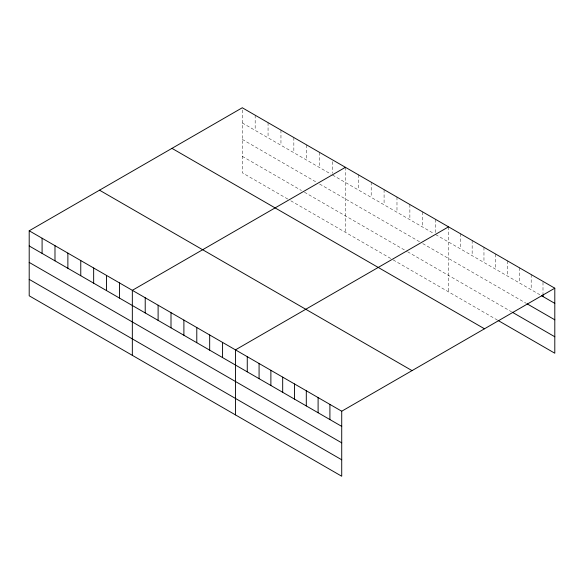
<?xml version="1.0" encoding="UTF-8"?>
<svg xmlns="http://www.w3.org/2000/svg" width="584" height="584" viewBox="0 0 584 584"><rect width="100%" height="100%" fill="white"/><g stroke="black" fill="none" stroke-linecap="round" stroke-linejoin="round"><path stroke-width="0.44" stroke-dasharray="2.92 2.19" d="M242.28 122.932L331.004 174.156M332.522 175.032L434.138 233.702M435.649 234.578L539.842 294.73M242.28 139.386L316.594 182.288M319.63 184.04L419.728 241.834M422.758 243.586L526.461 303.454M242.28 156.337L301.432 190.486M304.461 192.231L406.836 251.339M407.596 251.777L511.511 311.768M287.781 199.056L242.28 172.784L242.28 107.763M290.817 200.801L392.426 259.471M393.185 259.909L497.342 320.039M542.996 282.269L542.996 293.869M531.184 274.56L531.184 289.73M519.38 267.742L519.38 282.919M507.576 260.931L507.576 276.101M495.772 254.113L495.772 269.282M483.961 247.295L483.961 262.464M472.157 240.477L472.157 255.653M460.353 233.666L460.353 248.835M448.541 226.847L448.541 291.869M435.649 219.401L435.649 232.79M422.758 211.963L422.758 227.132M409.873 204.517L409.873 219.686M396.981 197.078L396.981 212.248M384.089 189.632L384.089 204.802M371.198 182.193L371.198 197.363M358.306 174.747L358.306 189.917M345.414 167.309L345.414 232.33M332.522 161.644L332.522 173.251M319.63 152.417L319.63 167.593M306.739 144.978L306.739 160.147M293.847 137.532L293.847 152.701M280.955 130.093L280.955 145.263M268.063 122.647L268.063 137.817M255.172 115.209L255.172 130.378"/><path stroke-width="0.88" d="M29.2 230.782L341.72 411.216L341.72 476.237L29.2 295.803L29.2 230.782L242.28 107.763L554.8 288.197L554.8 353.218L498.13 320.499M345.414 167.309L132.334 290.328L132.334 355.349M448.541 226.847L235.462 349.867L235.462 414.888M341.72 411.216L554.8 288.197M541.419 295.643L554.8 303.366M527.25 303.914L554.8 319.813M512.299 312.228L554.8 336.764M171.966 148.358L484.486 328.792M99.514 190.187L412.034 370.621M29.2 245.959L341.72 426.386M29.2 262.406L341.72 442.84M29.2 279.356L341.72 459.783M542.996 294.767L542.996 296.548M329.909 404.398L329.909 419.567M318.105 397.58L318.105 412.757M306.301 390.769L306.301 405.938M294.497 383.951L294.497 399.12M282.685 377.133L282.685 392.302M270.881 370.314L270.881 385.491M259.077 363.503L259.077 378.673M247.266 356.685L247.266 371.855M222.57 342.428L222.57 357.598M209.678 334.982L209.678 350.152M196.786 327.544L196.786 342.713M183.894 320.098L183.894 335.267M171.002 312.659L171.002 327.828M158.111 305.213L158.111 320.382M145.219 297.767L145.219 312.944M119.443 282.882L119.443 298.052M106.551 275.444L106.551 290.613M93.659 267.998L93.659 283.167M80.767 260.559L80.767 275.728M67.875 253.113L67.875 268.282M54.984 245.674L54.984 260.844M42.092 238.228L42.092 253.398"/></g></svg>
